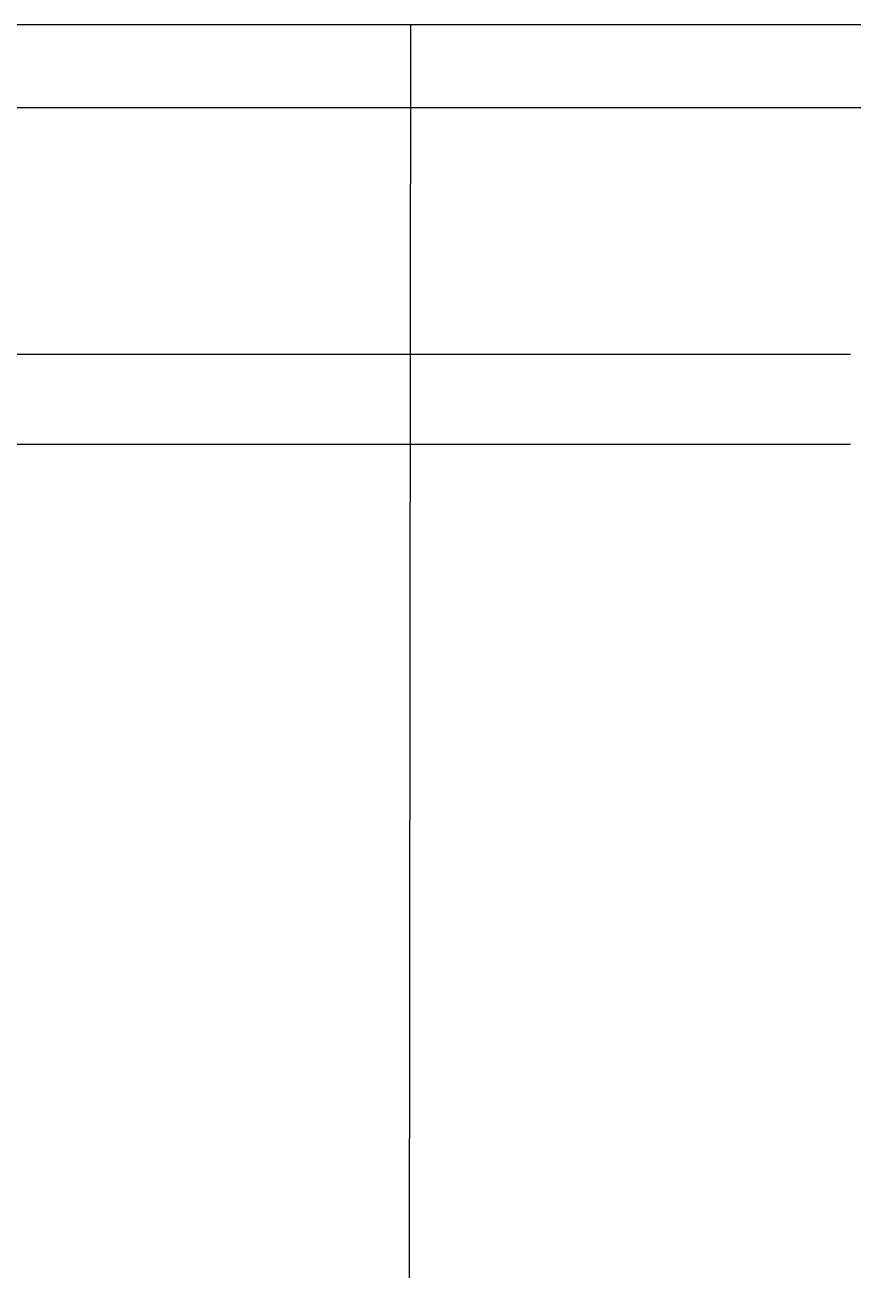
# Model space of a CAD drawing. Header units: centimetres. Extents: x -1797 to 2001, y -8788 to 1856.
# Drawn here: x -1512.97 to -1493, y -4799.33 to -4769.32 of the extents above; entities that cross this region are included whole.
import ezdxf

# ---------------------------------------------------------------- set-up
doc = ezdxf.new("R2010")
doc.units = ezdxf.units.CM
doc.header["$LTSCALE"] = 100
doc.header["$MEASUREMENT"] = 0
for name, color, linetype in [('DIM', 1, 'Continuous'), ('ID_Flooring_02', 127, 'Continuous'), ('ID_Furniture-Fixed_02', 145, 'Continuous'), ('WALL-01', 7, 'Continuous'), ('WALL-04', 1, 'Continuous')]:
    doc.layers.add(name, color=color, linetype=linetype)

# ---------------------------------------------------------------- blocks, each defined once
blk = doc.blocks.new('SHOWE')
at = {"layer": 'ID_Furniture-Fixed_02'}
for p, q in [((3642.854, -5455.737), (3642.854, -5498.647)), ((3645.02, -5498.647), (3645.02, -5455.737))]:
    blk.add_line(p, q, dxfattribs=at)
at = {"layer": 'ID_Furniture-Fixed_02', "const_width": 0.0000497}
blk.add_lwpolyline([(3642.854, -5455.737, -0.333333), (3643.937, -5455.737, 0.333333), (3645.02, -5455.737, 0.333333)], format="xyb", dxfattribs=at)

msp = doc.modelspace()

# ---------------------------------------------------------------- linework, layer by layer
at = {"layer": 'ID_Flooring_02'}
msp.add_line((-1503.723, -4829.356, 0), (-1503.664, -4769.322, 0), dxfattribs=at)
at = {"layer": 'WALL-01'}
msp.add_line((-1323.87, -4769.322), (-1683.67, -4769.322), dxfattribs=at)
at = {"layer": 'WALL-04'}
msp.add_line((-1373.868, -4771.322), (-1673.702, -4771.322), dxfattribs=at)

# ---------------------------------------------------------------- block references
at = {"layer": 'DIM', "rotation": 270}
msp.add_blockref('SHOWE', (3962.675, -1134.409), dxfattribs=at)

doc.saveas('drawing.dxf')
